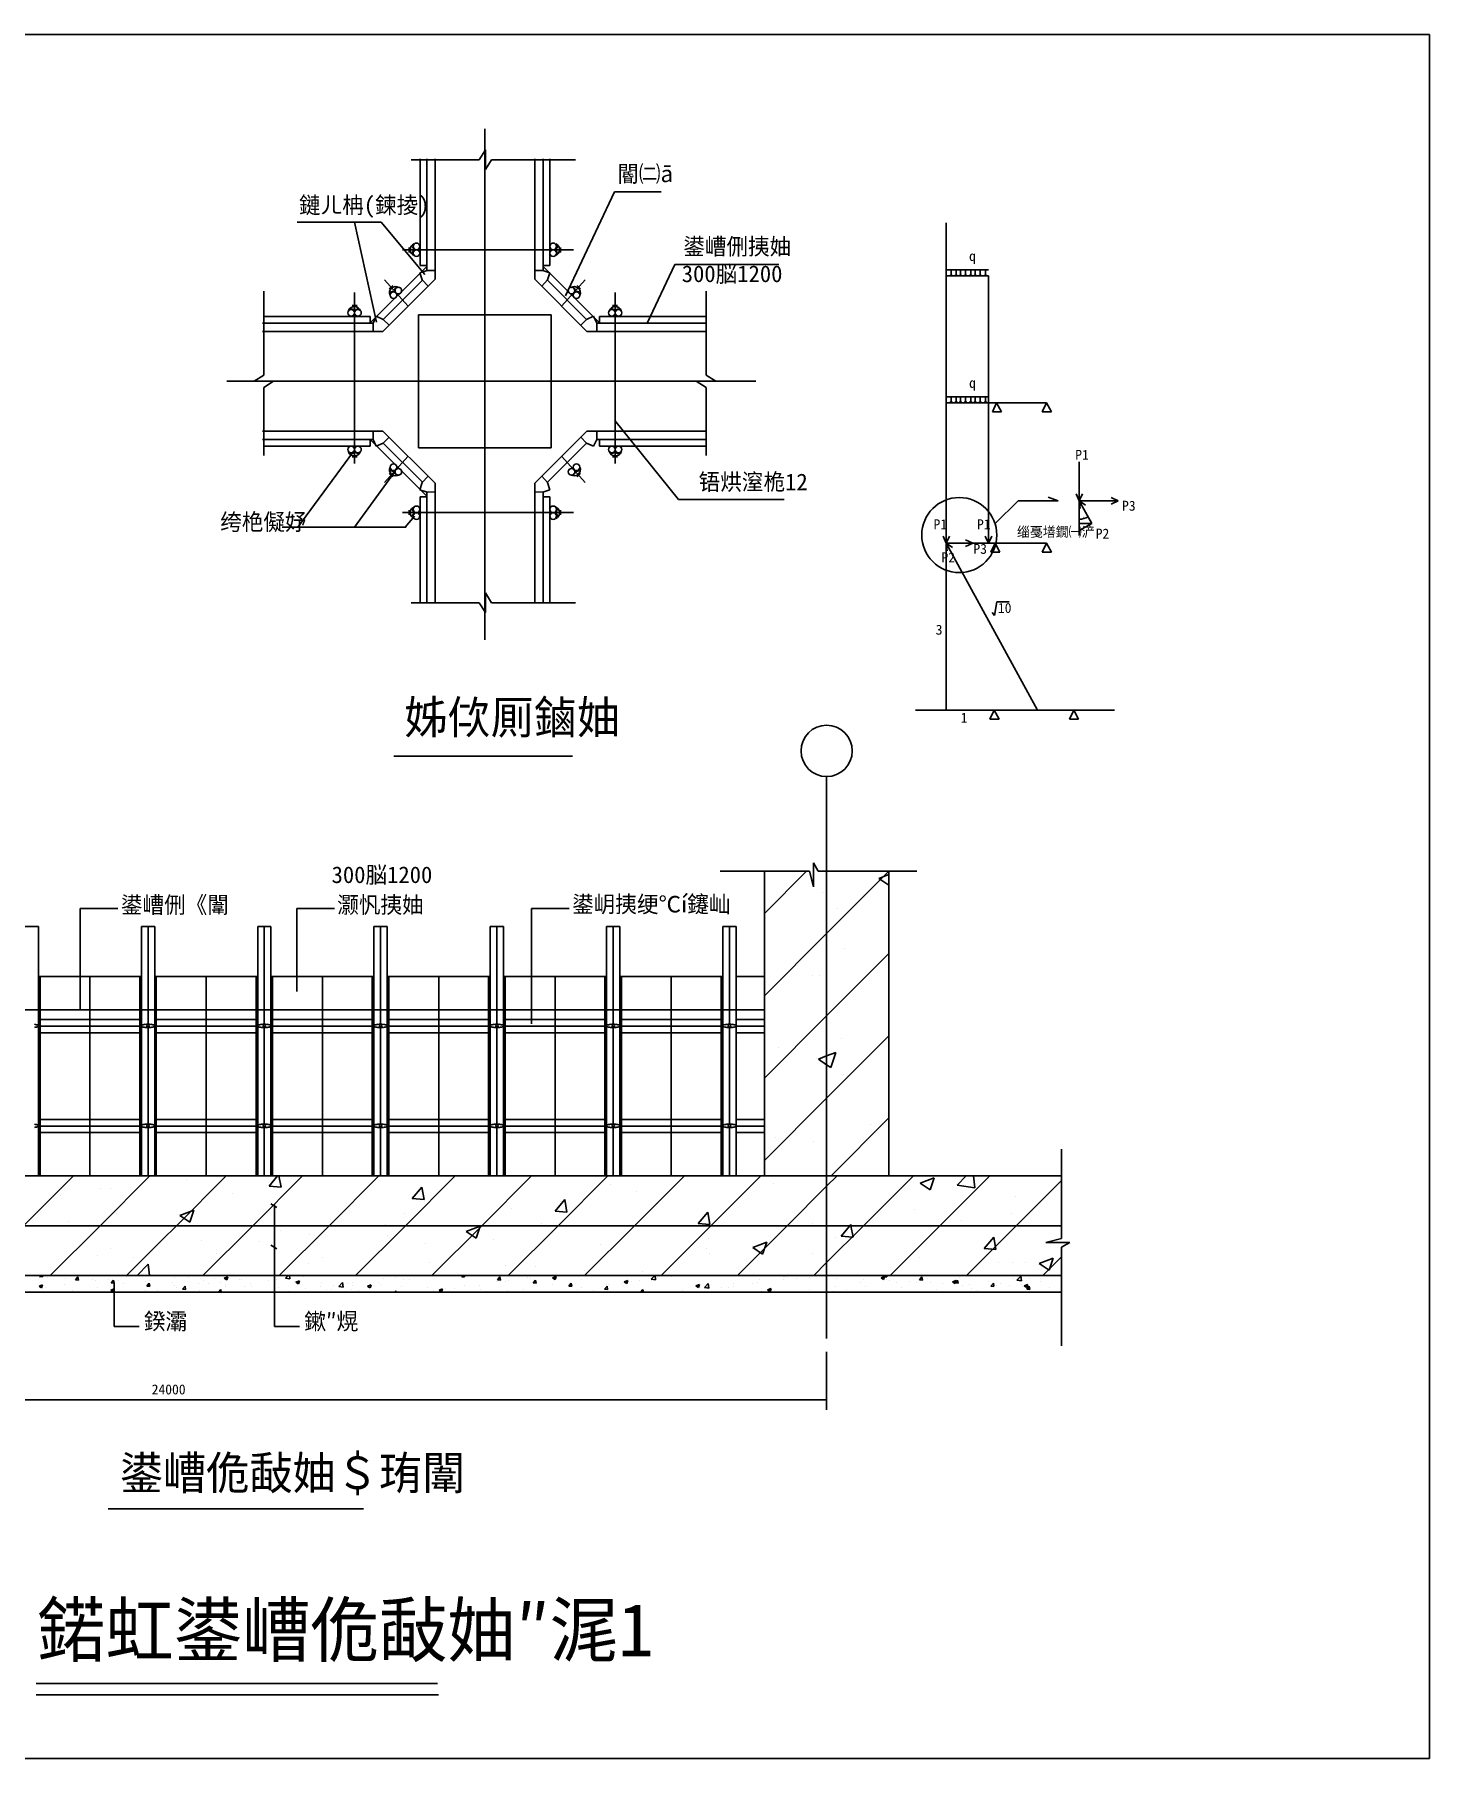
# Model space of a CAD drawing. Header units: metres. Extents: x 0 to 440, y 0 to 311.
# Drawn here: x 188.2 to 440.1, y 0 to 311.2 of the extents above; entities that cross this region are included whole.
import ezdxf

# ---------------------------------------------------------------- set-up
doc = ezdxf.new("R2010")
doc.units = ezdxf.units.M
for name, color, linetype in [(' ', 7, 'Continuous'), ('1461', 7, 'Continuous'), ('1588', 7, 'Continuous'), ('1861', 7, 'Continuous'), ('2140', 7, 'Continuous')]:
    doc.layers.add(name, color=color, linetype=linetype)

msp = doc.modelspace()

# ---------------------------------------------------------------- linework, layer by layer
at = {"layer": ' '}
for p, q in [((269.66, 290.37), (268.54, 288.61)), ((269.66, 286.85), (269.66, 290.37)), ((268.54, 288.61), (256.25, 288.61)), ((259.06, 268.62), (259.06, 288.77)), ((270.78, 288.61), (269.66, 286.85)), ((285.95, 288.61), (270.78, 288.61)), ((280.06, 268.62), (280.06, 288.77)), ((284.09, 264.04), (292.95, 282.84)), ((292.95, 282.84), (301.4, 282.84)), ((250.86, 277.32), (235.64, 277.32)), ((249.97, 259.26), (246.02, 277.32)), ((258.7, 267.91), (250.86, 277.32)), ((352.88, 277.22), (352.88, 219.41)), ((259.11, 268.63), (257.8, 268.2)), ((257.8, 268.2), (258.23, 266.91)), ((259.11, 268.63), (260.56, 268.59)), ((280.01, 268.63), (278.56, 268.59)), ((280.01, 268.63), (281.32, 268.2)), ((281.26, 269.53), (280.06, 269.53)), ((281.32, 268.2), (280.89, 266.91)), ((298.87, 259.13), (303.84, 269.68)), ((303.84, 269.68), (322.65, 269.68)), ((352.88, 268.73), (360.51, 268.73)), ((353.77, 267.64), (353.64, 267.92)), ((353.77, 268.73), (353.77, 267.64)), ((353.77, 267.64), (353.89, 267.92)), ((354.66, 267.64), (354.53, 267.92)), ((354.66, 268.73), (354.66, 267.64)), ((354.66, 267.64), (354.78, 267.92)), ((355.48, 267.64), (355.35, 267.92)), ((355.48, 268.73), (355.48, 267.64)), ((355.48, 267.64), (355.6, 267.92)), ((356.33, 267.64), (356.21, 267.92)), ((356.33, 268.73), (356.33, 267.64)), ((356.33, 267.64), (356.46, 267.92)), ((357.29, 267.64), (357.16, 267.92)), ((357.29, 268.73), (357.29, 267.64)), ((357.29, 267.64), (357.41, 267.92)), ((358.08, 267.64), (357.95, 267.92)), ((358.08, 268.73), (358.08, 267.64)), ((358.08, 267.64), (358.2, 267.92)), ((359, 267.64), (358.87, 267.92)), ((359, 268.73), (359, 267.64)), ((359, 267.64), (359.12, 267.92)), ((359.98, 267.64), (359.86, 267.92)), ((359.98, 268.73), (359.98, 267.64)), ((359.98, 267.64), (360.11, 267.92)), ((229.62, 264.9), (229.62, 249.73)), ((258.27, 266.87), (251.19, 259.79)), ((258.23, 266.91), (259.3, 265.77)), ((280.89, 266.91), (279.82, 265.77)), ((280.85, 266.87), (287.93, 259.79)), ((309.5, 264.9), (309.5, 249.73)), ((352.88, 267.64), (360.51, 267.64)), ((360.51, 267.64), (360.51, 219.41)), ((249.37, 259.13), (229.4, 259.13)), ((249.37, 259.13), (229.62, 259.13)), ((249.94, 260.37), (249.37, 259.13)), ((249.37, 259.13), (249.37, 257.63)), ((251.19, 259.79), (249.94, 260.37)), ((251.19, 259.79), (252.25, 258.73)), ((287.93, 259.79), (286.87, 258.73)), ((289.75, 259.13), (289.75, 257.63)), ((289.75, 259.13), (309.5, 259.13)), ((229.62, 249.73), (227.87, 248.61)), ((309.5, 249.73), (311.26, 248.61)), ((227.87, 248.61), (231.38, 248.61)), ((231.38, 248.61), (229.62, 247.49)), ((229.62, 247.49), (229.62, 235.2)), ((307.74, 248.61), (309.5, 247.49)), ((311.26, 248.61), (307.74, 248.61)), ((309.5, 247.49), (309.5, 235.2)), ((352.88, 245.83), (360.51, 245.83)), ((352.88, 244.74), (360.51, 244.74)), ((352.88, 244.74), (370.98, 244.74)), ((353.77, 244.74), (353.64, 245.02)), ((353.77, 245.83), (353.77, 244.74)), ((353.77, 244.74), (353.89, 245.02)), ((354.66, 244.74), (354.53, 245.02)), ((354.66, 245.83), (354.66, 244.74)), ((354.66, 244.74), (354.78, 245.02)), ((355.48, 244.74), (355.35, 245.02)), ((355.48, 245.83), (355.48, 244.74)), ((355.48, 244.74), (355.6, 245.02)), ((356.33, 244.74), (356.21, 245.02)), ((356.33, 245.83), (356.33, 244.74)), ((356.33, 244.74), (356.46, 245.02)), ((357.29, 244.74), (357.16, 245.02)), ((357.29, 245.83), (357.29, 244.74)), ((357.29, 244.74), (357.41, 245.02)), ((358.08, 244.74), (357.95, 245.02)), ((358.08, 245.83), (358.08, 244.74)), ((358.08, 244.74), (358.2, 245.02)), ((359, 244.74), (358.87, 245.02)), ((359, 245.83), (359, 244.74)), ((359, 244.74), (359.12, 245.02)), ((359.98, 244.74), (359.86, 245.02)), ((359.98, 245.83), (359.98, 244.74)), ((359.98, 244.74), (360.11, 245.02)), ((361.97, 244.74), (361.2, 243.1)), ((361.2, 243.1), (362.85, 243.1)), ((362.85, 243.1), (361.97, 244.74)), ((370.98, 244.74), (370.21, 243.1)), ((370.21, 243.1), (371.86, 243.1)), ((371.86, 243.1), (370.98, 244.74)), ((293, 241.51), (304.53, 227.25)), ((249.37, 238.13), (229.4, 238.13)), ((249.37, 238.13), (229.62, 238.13)), ((249.37, 238.13), (249.37, 239.63)), ((249.94, 236.89), (249.37, 238.13)), ((251.19, 237.47), (249.94, 236.89)), ((251.19, 237.47), (252.25, 238.53)), ((258.27, 230.39), (251.19, 237.47)), ((280.85, 230.39), (287.93, 237.47)), ((287.93, 237.47), (286.87, 238.53)), ((287.93, 237.47), (289.18, 236.89)), ((289.18, 236.89), (289.75, 238.13)), ((289.75, 238.13), (289.75, 239.63)), ((289.75, 238.13), (309.5, 238.13)), ((245.83, 235.96), (235.8, 222.31)), ((376.9, 234.05), (376.9, 227.04)), ((253.23, 232.18), (246.01, 222.31)), ((257.8, 229.05), (258.23, 230.35)), ((258.23, 230.35), (259.3, 231.48)), ((280.89, 230.35), (279.82, 231.48)), ((281.32, 229.05), (280.89, 230.35)), ((259.11, 228.62), (257.8, 229.05)), ((259.06, 228.64), (259.06, 208.49)), ((259.11, 228.62), (260.56, 228.67)), ((280.01, 228.62), (278.56, 228.67)), ((280.01, 228.62), (281.32, 229.05)), ((280.06, 228.64), (280.06, 208.49)), ((280.06, 228.23), (280.06, 208.49)), ((304.53, 227.25), (323.59, 227.25)), ((373.06, 227.02), (371.3, 227.68)), ((376.9, 227.04), (376.32, 228.32)), ((376.9, 227.04), (377.49, 228.32)), ((383.94, 227.04), (382.66, 227.62)), ((256.85, 224.29), (255.17, 222.31)), ((361.69, 222.93), (365.87, 227.02)), ((365.87, 227.02), (373.06, 227.02)), ((376.9, 227.04), (376.9, 220.8)), ((376.9, 227.04), (379.16, 222.92)), ((376.9, 227.04), (383.91, 227.04)), ((376.9, 227.04), (378.05, 226.24)), ((376.9, 227.04), (377.05, 225.65)), ((383.94, 227.04), (382.66, 226.46)), ((255.34, 222.31), (232.97, 222.31)), ((379.16, 222.92), (376.9, 222.92)), ((376.9, 221.68), (379.16, 222.92)), ((352.88, 219.41), (352.3, 220.68)), ((352.88, 219.41), (353.46, 220.68)), ((352.88, 219.41), (352.88, 189.26)), ((352.88, 219.41), (369.38, 189.26)), ((352.88, 219.41), (354.03, 218.6)), ((352.88, 219.41), (353.03, 218.01)), ((352.88, 219.41), (370.98, 219.41)), ((357.65, 219.41), (356.38, 219.99)), ((357.65, 219.41), (356.38, 218.82)), ((360.51, 219.41), (359.93, 220.68)), ((360.51, 219.41), (361.09, 220.68)), ((361.69, 219.41), (360.92, 217.77)), ((362.57, 217.77), (361.69, 219.41)), ((370.98, 219.41), (370.21, 217.77)), ((371.86, 217.77), (370.98, 219.41)), ((360.92, 217.77), (362.57, 217.77)), ((370.21, 217.77), (371.86, 217.77)), ((268.54, 208.65), (256.25, 208.65)), ((269.66, 206.89), (268.54, 208.65)), ((270.78, 208.65), (269.66, 210.4)), ((269.66, 210.4), (269.66, 206.89)), ((285.95, 208.65), (270.78, 208.65)), ((362, 208.78), (361.61, 206.35)), ((364.26, 208.78), (362, 208.78)), ((361.61, 206.35), (361.18, 206.87)), ((383.26, 189.26), (347.34, 189.26)), ((361.54, 189.26), (360.77, 187.62)), ((360.77, 187.62), (362.42, 187.62)), ((362.42, 187.62), (361.54, 189.26)), ((375.9, 189.26), (375.13, 187.62)), ((375.13, 187.62), (376.78, 187.62)), ((376.78, 187.62), (375.9, 189.26)), ((253.13, 180.95), (285.38, 180.95)), ((312.04, 160.16), (328.21, 160.16)), ((320.03, 152.52), (327.67, 160.16)), ((328.21, 160.16), (328.91, 157.37)), ((328.91, 161.69), (329.74, 160.16)), ((328.91, 157.37), (328.91, 161.69)), ((328.91, 161.4), (329.01, 161.5)), ((329.74, 160.16), (347.59, 160.16)), ((331.28, 148.92), (342.52, 160.16)), ((340.73, 158.87), (342.53, 159.57)), ((340.73, 158.87), (342.53, 157.65)), ((330.55, 156.3), (330.55, 156.3)), ((196.49, 135.18), (196.49, 153.46)), ((196.49, 153.46), (203.3, 153.46)), ((235.58, 153.46), (242.39, 153.46)), ((235.58, 138.49), (235.58, 153.46)), ((277.99, 153.46), (284.8, 153.46)), ((277.99, 132.61), (277.99, 153.46)), ((333.27, 153.42), (333.27, 153.42)), ((186.53, 150.18), (188.93, 150.18)), ((188.93, 105.18), (188.93, 150.18)), ((207.53, 105.18), (207.53, 150.18)), ((207.53, 150.18), (209.93, 150.18)), ((208.73, 132.56), (208.73, 150.18)), ((209.93, 105.18), (209.93, 150.18)), ((228.53, 105.18), (228.53, 150.18)), ((228.53, 150.18), (230.93, 150.18)), ((229.73, 132.56), (229.73, 150.18)), ((230.93, 105.18), (230.93, 150.18)), ((249.53, 105.18), (249.53, 150.18)), ((249.53, 150.18), (251.93, 150.18)), ((250.73, 132.56), (250.73, 150.18)), ((251.93, 105.18), (251.93, 150.18)), ((270.53, 105.18), (270.53, 150.18)), ((270.53, 150.18), (272.93, 150.18)), ((271.73, 132.56), (271.73, 150.18)), ((272.93, 105.18), (272.93, 150.18)), ((291.53, 105.18), (291.53, 150.18)), ((291.53, 150.18), (293.93, 150.18)), ((292.73, 132.56), (292.73, 150.18)), ((293.93, 105.18), (293.93, 150.18)), ((312.53, 105.18), (312.53, 150.18)), ((312.53, 150.18), (314.93, 150.18)), ((313.73, 132.56), (313.73, 150.18)), ((314.93, 105.18), (314.93, 150.18)), ((320.03, 137.67), (331.28, 148.92)), ((331.28, 134.07), (342.53, 145.32)), ((334.49, 146.15), (334.49, 146.15)), ((207.53, 141.18), (188.93, 141.18)), ((189.23, 141.18), (189.23, 105.18)), ((189.23, 141.18), (189.23, 105.18)), ((198.23, 141.18), (198.23, 105.18)), ((207.23, 141.18), (207.23, 105.18)), ((228.53, 141.18), (209.93, 141.18)), ((210.23, 141.18), (210.23, 105.18)), ((210.23, 141.18), (210.23, 105.18)), ((219.23, 141.18), (219.23, 105.18)), ((228.23, 141.18), (228.23, 105.18)), ((249.53, 141.18), (230.93, 141.18)), ((231.23, 141.18), (231.23, 105.18)), ((231.23, 141.18), (231.23, 105.18)), ((240.23, 141.18), (240.23, 105.18)), ((249.23, 141.18), (249.23, 105.18)), ((270.53, 141.18), (251.93, 141.18)), ((252.23, 141.18), (252.23, 105.18)), ((252.23, 141.18), (252.23, 105.18)), ((261.23, 141.18), (261.23, 105.18)), ((270.23, 141.18), (270.23, 105.18)), ((291.53, 141.18), (272.93, 141.18)), ((273.23, 141.18), (273.23, 105.18)), ((273.23, 141.18), (273.23, 105.18)), ((282.23, 141.18), (282.23, 105.18)), ((291.23, 141.18), (291.23, 105.18)), ((312.53, 141.18), (293.93, 141.18)), ((294.23, 141.18), (294.23, 105.18)), ((294.23, 141.18), (294.23, 105.18)), ((303.23, 141.18), (303.23, 105.18)), ((312.23, 141.18), (312.23, 105.18)), ((320.03, 141.18), (314.93, 141.18)), ((328.73, 141.41), (328.73, 141.41)), ((330.01, 141.32), (330.01, 141.32)), ((320.03, 122.82), (331.28, 134.07)), ((188.93, 133.42), (207.53, 133.42)), ((188.93, 132.22), (207.53, 132.22)), ((188.93, 131.02), (207.53, 131.02)), ((208.73, 114.52), (208.73, 131.95)), ((209.93, 133.42), (228.53, 133.42)), ((209.93, 132.22), (228.53, 132.22)), ((209.93, 131.02), (228.53, 131.02)), ((229.73, 114.52), (229.73, 131.95)), ((230.93, 133.42), (249.53, 133.42)), ((230.93, 132.22), (249.53, 132.22)), ((230.93, 131.02), (249.53, 131.02)), ((250.73, 114.52), (250.73, 131.95)), ((251.93, 133.42), (270.53, 133.42)), ((251.93, 132.22), (270.53, 132.22)), ((251.93, 131.02), (270.53, 131.02)), ((271.73, 114.52), (271.73, 131.95)), ((272.93, 133.42), (291.53, 133.42)), ((272.93, 132.22), (291.53, 132.22)), ((272.93, 131.02), (291.53, 131.02)), ((292.73, 114.52), (292.73, 131.95)), ((293.93, 133.42), (312.53, 133.42)), ((293.93, 132.22), (312.53, 132.22)), ((293.93, 131.02), (312.53, 131.02)), ((313.73, 114.52), (313.73, 131.95)), ((314.93, 133.42), (320.03, 133.42)), ((314.93, 132.22), (320.03, 132.22)), ((314.93, 131.02), (320.03, 131.02)), ((322.65, 128.4), (322.65, 128.4)), ((331.28, 119.22), (342.53, 130.47)), ((333.91, 129.89), (333.91, 129.89)), ((329.46, 126.34), (329.46, 126.34)), ((329.78, 126.24), (331.28, 126.82)), ((329.78, 126.24), (331.28, 125.22)), ((331.28, 126.82), (332.93, 127.45)), ((331.28, 125.22), (332.02, 124.73)), ((332.02, 124.74), (332.93, 127.45)), ((334.31, 123.56), (334.31, 123.56)), ((335, 123.29), (335, 123.29)), ((320.03, 107.97), (331.28, 119.22)), ((188.93, 115.38), (207.53, 115.38)), ((209.93, 115.38), (228.53, 115.38)), ((230.93, 115.38), (249.53, 115.38)), ((251.93, 115.38), (270.53, 115.38)), ((272.93, 115.38), (291.53, 115.38)), ((293.93, 115.38), (312.53, 115.38)), ((314.93, 115.38), (320.03, 115.38)), ((332.09, 105.18), (342.53, 115.63)), ((188.93, 114.18), (207.53, 114.18)), ((188.93, 112.98), (207.53, 112.98)), ((208.73, 105.18), (208.73, 113.91)), ((209.93, 114.18), (228.53, 114.18)), ((209.93, 112.98), (228.53, 112.98)), ((229.73, 105.18), (229.73, 113.91)), ((230.93, 114.18), (249.53, 114.18)), ((230.93, 112.98), (249.53, 112.98)), ((250.73, 105.18), (250.73, 113.91)), ((251.93, 114.18), (270.53, 114.18)), ((251.93, 112.98), (270.53, 112.98)), ((271.73, 105.18), (271.73, 113.91)), ((272.93, 114.18), (291.53, 114.18)), ((272.93, 112.98), (291.53, 112.98)), ((292.73, 105.18), (292.73, 113.91)), ((293.93, 114.18), (312.53, 114.18)), ((293.93, 112.98), (312.53, 112.98)), ((313.73, 105.18), (313.73, 113.91)), ((314.93, 114.18), (320.03, 114.18)), ((314.93, 112.98), (320.03, 112.98)), ((322.08, 112.14), (322.08, 112.14)), ((339.12, 114.38), (339.12, 114.38)), ((328.91, 111.36), (328.91, 111.36)), ((373.67, 110.02), (373.67, 93.85)), ((186.27, 96.18), (195.27, 105.18)), ((200.06, 96.18), (209.06, 105.18)), ((200.12, 102.81), (200.12, 102.81)), ((202.01, 102.81), (202.01, 102.81)), ((213.85, 96.18), (222.85, 105.18)), ((215.64, 104.6), (215.64, 104.6)), ((227.63, 96.18), (236.63, 105.18)), ((230.6, 103.34), (232.14, 105.18)), ((230.6, 103.34), (232.75, 103.16)), ((232.75, 103.16), (232.38, 105.18)), ((241.42, 96.18), (250.42, 105.18)), ((255.21, 96.18), (264.21, 105.18)), ((256.42, 101.09), (258.15, 103.15)), ((258.57, 100.9), (258.16, 103.16)), ((269, 96.18), (278, 105.18)), ((282.79, 96.18), (291.79, 105.18)), ((292.23, 103.6), (292.23, 103.6)), ((296.58, 96.18), (305.58, 105.18)), ((310.37, 96.18), (319.37, 105.18)), ((321.76, 103.82), (321.76, 103.82)), ((324.15, 96.18), (331.28, 103.31)), ((331.28, 103.31), (333.15, 105.18)), ((337.94, 96.18), (346.94, 105.18)), ((348.18, 103.87), (350.7, 104.84)), ((348.18, 103.87), (349.97, 102.66)), ((349.97, 102.67), (350.7, 104.84)), ((351.73, 96.18), (360.73, 105.18)), ((354.84, 103.5), (356.46, 105.18)), ((354.84, 103.5), (358.04, 103)), ((358.04, 103), (357.79, 105.18)), ((365.52, 96.18), (373.67, 104.34)), ((193, 101.62), (193, 101.62)), ((224.04, 102), (224.04, 102)), ((230.88, 100.15), (232, 99.46)), ((231.57, 99.97), (231.57, 78.01)), ((256.42, 101.09), (258.57, 100.9)), ((273.75, 101.06), (273.75, 101.06)), ((282.24, 98.83), (283.98, 100.89)), ((283.3, 100.56), (283.3, 100.56)), ((284.39, 98.64), (283.98, 100.9)), ((296.94, 102.35), (296.94, 102.35)), ((300.77, 100.22), (300.77, 100.22)), ((365.34, 101.46), (365.34, 101.46)), ((194.29, 96.88), (194.29, 96.88)), ((203.04, 98.4), (203.04, 98.4)), ((214.45, 98.03), (216.98, 98.99)), ((214.45, 98.03), (216.25, 96.82)), ((216.25, 96.82), (216.98, 99)), ((255.05, 98.36), (255.05, 98.36)), ((274.29, 99.37), (274.29, 99.37)), ((279.77, 96.61), (279.77, 96.61)), ((282.24, 98.83), (284.39, 98.64)), ((308.06, 96.57), (309.8, 98.64)), ((308.06, 96.57), (310.21, 96.38)), ((310.21, 96.38), (309.8, 98.64)), ((328.68, 96.62), (328.68, 96.62)), ((347.16, 99.15), (347.16, 99.15)), ((355.59, 97.12), (355.59, 97.12)), ((364.6, 98.31), (364.6, 98.31)), ((191.06, 87.18), (200.06, 96.18)), ((204.85, 87.18), (211.28, 93.62)), ((211.28, 93.62), (213.85, 96.18)), ((213.51, 96.06), (213.51, 96.06)), ((218.38, 93.52), (218.38, 93.52)), ((218.63, 87.18), (227.63, 96.18)), ((228.91, 93.4), (228.91, 93.4)), ((232.42, 87.18), (241.42, 96.18)), ((232.73, 95.25), (232.73, 95.25)), ((236.87, 96.06), (236.87, 96.06)), ((237.92, 94.58), (237.92, 94.58)), ((246.21, 87.18), (255.21, 96.18)), ((251.56, 96.38), (251.56, 96.38)), ((251.94, 94.44), (251.94, 94.44)), ((260, 87.18), (269, 96.18)), ((266.19, 95.14), (268.71, 96.11)), ((266.19, 95.14), (267.98, 93.93)), ((267.98, 93.94), (268.71, 96.11)), ((271.16, 93.63), (271.16, 93.63)), ((273.79, 87.18), (282.79, 96.18)), ((287.58, 87.18), (296.58, 96.18)), ((301.37, 87.18), (310.37, 96.18)), ((309.98, 93.92), (309.98, 93.92)), ((315.15, 87.18), (324.15, 96.18)), ((331.28, 89.53), (337.94, 96.18)), ((332.85, 94.13), (332.85, 94.13)), ((333.88, 94.31), (335.46, 96.18)), ((333.88, 94.31), (336.03, 94.12)), ((335.46, 96.18), (335.62, 96.38)), ((335.66, 96.18), (335.62, 96.38)), ((336.04, 94.12), (335.66, 96.18)), ((342.73, 87.18), (351.73, 96.18)), ((356.52, 87.18), (365.52, 96.18)), ((359.7, 92.05), (361.44, 94.12)), ((361.86, 91.87), (361.44, 94.12)), ((373.67, 93.85), (370.88, 93.15)), ((199.68, 90.82), (199.68, 90.82)), ((201.88, 92.04), (201.88, 92.04)), ((206.17, 90.4), (206.17, 90.4)), ((221.1, 91.23), (221.1, 91.23)), ((230.88, 92.67), (232, 91.98)), ((240.32, 90.42), (240.32, 90.42)), ((258.78, 93.01), (258.78, 93.01)), ((290.38, 92.82), (290.38, 92.82)), ((291.79, 91.61), (291.79, 91.61)), ((309.6, 92), (309.6, 92)), ((310.2, 91.15), (310.2, 91.15)), ((317.93, 92.26), (320.45, 93.23)), ((317.93, 92.26), (319.72, 91.05)), ((319.22, 92.33), (319.22, 92.33)), ((319.72, 91.06), (320.45, 93.23)), ((328.81, 91.19), (328.81, 91.19)), ((348.03, 90.38), (348.03, 90.38)), ((359.7, 92.05), (361.86, 91.86)), ((369.66, 89.38), (372.19, 90.34)), ((370.31, 87.18), (373.67, 90.55)), ((370.88, 93.15), (375.21, 93.15)), ((371.46, 88.17), (372.19, 90.35)), ((375.21, 93.15), (373.67, 92.31)), ((373.67, 92.31), (373.67, 74.47)), ((189.16, 86.99), (189.32, 87.18)), ((189.7, 86.95), (189.65, 87.18)), ((192.54, 88.61), (192.54, 88.61)), ((206.77, 87.18), (208.73, 89.23)), ((208.97, 87.18), (208.74, 89.23)), ((209.96, 87.18), (210.01, 87.15)), ((210.01, 87.15), (210.03, 87.18)), ((233.55, 86.69), (234.02, 87.18)), ((234.36, 86.57), (234.28, 87.18)), ((237.78, 89.41), (237.78, 89.41)), ((259.53, 89.6), (259.53, 89.6)), ((265.37, 86.98), (265.54, 87.18)), ((265.91, 86.94), (265.87, 87.18)), ((269.29, 87.18), (269.31, 87.17)), ((269.31, 87.17), (269.32, 87.18)), ((273.31, 89.08), (273.31, 89.08)), ((278.75, 88.79), (278.75, 88.79)), ((287.47, 88.15), (287.47, 88.15)), ((297.97, 87.98), (297.97, 87.98)), ((299.6, 86.52), (300.23, 87.18)), ((300.4, 86.4), (300.31, 87.18)), ((328.94, 87.18), (331.28, 89.53)), ((329.24, 87.18), (329.24, 87.18)), ((341.59, 86.97), (341.76, 87.18)), ((342.13, 86.93), (342.08, 87.18)), ((346.72, 87.17), (346.72, 87.17)), ((362.27, 89.55), (362.27, 89.55)), ((364.91, 89.47), (364.91, 89.47)), ((367.25, 89.57), (367.25, 89.57)), ((369.66, 89.38), (371.46, 88.17)), ((189.06, 86.9), (189.06, 86.9)), ((189.07, 85.27), (189.7, 85.51)), ((189.07, 85.27), (189.52, 84.97)), ((189.16, 86.99), (189.69, 86.94)), ((189.52, 84.97), (189.7, 85.51)), ((190.17, 85.06), (190.17, 85.06)), ((190.61, 86.77), (190.61, 86.77)), ((192.96, 87.08), (192.96, 87.08)), ((193.58, 85.51), (193.58, 85.51)), ((193.86, 86.7), (193.86, 86.7)), ((195.12, 84.41), (195.12, 84.41)), ((195.61, 86.42), (196.05, 86.94)), ((195.61, 86.42), (196.15, 86.38)), ((196.15, 86.38), (196.05, 86.95)), ((198.67, 86.49), (198.67, 86.49)), ((199.26, 86.25), (199.26, 86.25)), ((199.67, 84.99), (199.67, 84.99)), ((201.52, 86.55), (201.52, 86.55)), ((202, 84.55), (202.63, 84.79)), ((202, 84.55), (202.45, 84.24)), ((202.07, 85.86), (202.5, 86.38)), ((202.07, 85.86), (202.6, 85.81)), ((202.45, 84.25), (202.63, 84.79)), ((202.61, 85.82), (202.5, 86.38)), ((202.61, 85.82), (202.61, 78.01)), ((203.47, 86.29), (203.47, 86.29)), ((204.34, 85.66), (204.34, 85.66)), ((204.93, 87), (204.93, 87)), ((208.24, 84.2), (208.24, 84.2)), ((208.27, 86.09), (208.27, 86.09)), ((208.33, 84.41), (208.33, 84.41)), ((208.52, 85.29), (208.96, 85.81)), ((208.52, 85.29), (209.06, 85.25)), ((208.96, 86.3), (208.96, 86.3)), ((209.06, 85.25), (208.96, 85.82)), ((210.5, 84.5), (210.5, 84.5)), ((211.18, 87.09), (211.18, 87.09)), ((213.08, 85.88), (213.08, 85.88)), ((213.51, 86.87), (213.51, 86.87)), ((213.58, 85.31), (213.58, 85.31)), ((213.9, 84.94), (213.9, 84.94)), ((214.98, 84.73), (215.41, 85.25)), ((214.98, 84.73), (215.52, 84.68)), ((215.52, 84.69), (215.41, 85.25)), ((215.99, 86.89), (215.99, 86.89)), ((217.88, 85.68), (217.88, 85.68)), ((218.08, 84.55), (218.08, 84.55)), ((218.83, 86.21), (218.83, 86.21)), ((219.59, 85.69), (219.59, 85.69)), ((220.79, 86.69), (220.79, 86.69)), ((220.98, 84.24), (220.98, 84.24)), ((221.45, 84.18), (221.87, 84.68)), ((221.84, 85.99), (221.84, 85.99)), ((221.96, 84.18), (221.87, 84.69)), ((222.5, 86.73), (223.13, 86.97)), ((222.5, 86.73), (222.95, 86.43)), ((222.69, 85.48), (222.69, 85.48)), ((222.7, 85.18), (222.7, 85.18)), ((222.95, 86.43), (223.13, 86.97)), ((224.08, 87.12), (224.08, 87.12)), ((225.25, 86.44), (225.25, 86.44)), ((225.59, 86.48), (225.59, 86.48)), ((226.23, 85.14), (226.23, 85.14)), ((227.24, 85.76), (227.24, 85.76)), ((227.49, 85.28), (227.49, 85.28)), ((230.4, 86.28), (230.4, 86.28)), ((231.48, 86.04), (231.48, 86.04)), ((231.92, 86.44), (231.92, 86.44)), ((232.3, 85.07), (232.3, 85.07)), ((233.55, 86.69), (234.35, 86.57)), ((234.23, 84.38), (234.23, 84.38)), ((235.2, 86.08), (235.2, 86.08)), ((235.43, 86.01), (236.06, 86.25)), ((235.43, 86.01), (235.88, 85.71)), ((235.88, 85.71), (236.07, 86.25)), ((236.54, 87.07), (236.54, 87.07)), ((236.73, 86.94), (236.73, 86.94)), ((237.1, 84.87), (237.1, 84.87)), ((239.91, 85.13), (239.91, 85.13)), ((240.01, 85.88), (240.01, 85.88)), ((240.97, 84.65), (240.97, 84.65)), ((241.91, 84.67), (241.91, 84.67)), ((242.17, 85.43), (242.17, 85.43)), ((243.16, 85.2), (243.86, 85.93)), ((243.16, 85.2), (243.96, 85.08)), ((243.96, 85.08), (243.86, 85.94)), ((244.81, 85.67), (244.81, 85.67)), ((245.42, 84.69), (245.42, 84.69)), ((245.57, 85.88), (245.57, 85.88)), ((245.65, 85.32), (245.65, 85.32)), ((246.71, 84.46), (246.71, 84.46)), ((248.37, 85.29), (249, 85.53)), ((248.37, 85.29), (248.81, 84.98)), ((248.82, 84.99), (249, 85.53)), ((249.62, 85.47), (249.62, 85.47)), ((250.27, 85.96), (250.27, 85.96)), ((250.67, 85.59), (250.67, 85.59)), ((251.26, 86.62), (251.26, 86.62)), ((251.51, 84.26), (251.51, 84.26)), ((253.21, 84.18), (253.46, 84.44)), ((253.5, 84.18), (253.47, 84.45)), ((253.51, 86.92), (253.51, 86.92)), ((254.42, 85.27), (254.42, 85.27)), ((254.82, 86.53), (254.82, 86.53)), ((255.91, 86.49), (255.91, 86.49)), ((259.23, 85.06), (259.23, 85.06)), ((259.38, 84.21), (259.38, 84.21)), ((260.24, 84.57), (260.24, 84.57)), ((261.3, 84.57), (261.93, 84.81)), ((261.3, 84.57), (261.75, 84.26)), ((261.75, 84.27), (261.93, 84.81)), ((262.49, 84.86), (262.49, 84.86)), ((264, 84.85), (264, 84.85)), ((264.03, 84.86), (264.03, 84.86)), ((265.37, 86.98), (265.91, 86.93)), ((265.9, 85.31), (265.9, 85.31)), ((268.55, 85.42), (268.55, 85.42)), ((268.83, 84.66), (268.83, 84.66)), ((271.58, 86.06), (271.58, 86.06)), ((271.83, 86.42), (272.26, 86.93)), ((271.83, 86.42), (272.36, 86.37)), ((272.37, 86.37), (272.26, 86.94)), ((273.22, 86.1), (273.22, 86.1)), ((273.64, 84.45), (273.64, 84.45)), ((273.83, 86.36), (273.83, 86.36)), ((276.54, 84.73), (276.54, 84.73)), ((277.24, 86.81), (277.24, 86.81)), ((277.84, 86.73), (277.84, 86.73)), ((278.28, 85.85), (278.72, 86.37)), ((278.28, 85.85), (278.82, 85.8)), ((278.44, 84.25), (278.44, 84.25)), ((278.82, 85.81), (278.72, 86.37)), ((281.79, 85.63), (281.79, 85.63)), ((281.8, 86.75), (282.43, 86.99)), ((281.8, 86.75), (282.25, 86.45)), ((282.25, 86.45), (282.43, 86.99)), ((282.28, 84.31), (282.28, 84.31)), ((282.81, 84.3), (282.81, 84.3)), ((284.74, 85.29), (285.17, 85.8)), ((284.74, 85.29), (285.28, 85.24)), ((285.28, 85.24), (285.17, 85.81)), ((286.22, 84.75), (286.22, 84.75)), ((286.95, 84.99), (286.95, 84.99)), ((287.03, 86.53), (287.03, 86.53)), ((289.19, 84.55), (289.19, 84.55)), ((291.19, 84.72), (291.63, 85.24)), ((291.19, 84.72), (291.73, 84.67)), ((291.58, 85.62), (291.58, 85.62)), ((291.73, 84.68), (291.63, 85.24)), ((291.9, 85.5), (291.9, 85.5)), ((294.16, 85.8), (294.16, 85.8)), ((294.44, 85.45), (294.44, 85.45)), ((294.73, 86.03), (295.36, 86.27)), ((294.73, 86.03), (295.18, 85.73)), ((295.18, 85.73), (295.36, 86.27)), ((296.12, 86.2), (296.12, 86.2)), ((297.57, 86.24), (297.57, 86.24)), ((297.67, 84.18), (298.08, 84.67)), ((298.18, 84.18), (298.08, 84.68)), ((299.6, 86.52), (300.4, 86.4)), ((299.69, 86.36), (299.69, 86.36)), ((300.8, 86.87), (300.8, 86.87)), ((303.25, 86.99), (303.25, 86.99)), ((305.31, 84.51), (305.31, 84.51)), ((306.54, 84.19), (306.54, 84.19)), ((307.67, 85.31), (308.3, 85.55)), ((307.67, 85.31), (308.11, 85)), ((308.12, 85.01), (308.3, 85.55)), ((309.2, 85.03), (309.9, 85.76)), ((309.2, 85.03), (310, 84.91)), ((309.85, 85.08), (309.85, 85.08)), ((310, 84.91), (309.9, 85.77)), ((312.23, 84.94), (312.23, 84.94)), ((313.62, 85.01), (313.62, 85.01)), ((314.48, 85.23), (314.48, 85.23)), ((314.53, 85.76), (314.53, 85.76)), ((317.89, 85.68), (317.89, 85.68)), ((318.87, 85.91), (318.87, 85.91)), ((319.15, 86.39), (319.15, 86.39)), ((319.42, 84.18), (319.51, 84.27)), ((319.52, 84.18), (319.51, 84.28)), ((320.6, 84.59), (321.23, 84.83)), ((320.6, 84.59), (321.05, 84.28)), ((321.05, 84.29), (321.23, 84.83)), ((323.43, 87.02), (323.43, 87.02)), ((323.57, 86.43), (323.57, 86.43)), ((323.69, 86.97), (323.69, 86.97)), ((324.12, 86.81), (324.12, 86.81)), ((325.83, 86.73), (325.83, 86.73)), ((328.24, 86.82), (328.24, 86.82)), ((328.26, 84.65), (328.26, 84.65)), ((332.55, 84.37), (332.55, 84.37)), ((332.88, 85.28), (332.88, 85.28)), ((333.04, 86.62), (333.04, 86.62)), ((334.8, 84.67), (334.8, 84.67)), ((337.43, 85.86), (337.43, 85.86)), ((337.85, 86.41), (337.85, 86.41)), ((338.21, 85.12), (338.21, 85.12)), ((341.1, 86.77), (341.73, 87.01)), ((341.1, 86.77), (341.54, 86.47)), ((341.55, 86.47), (341.73, 87.01)), ((341.59, 86.97), (342.12, 86.93)), ((342.1, 86.53), (342.1, 86.53)), ((342.65, 86.21), (342.65, 86.21)), ((343.9, 85.87), (343.9, 85.87)), ((344.74, 85.04), (344.74, 85.04)), ((346.15, 86.16), (346.15, 86.16)), ((347.46, 86.01), (347.46, 86.01)), ((348.04, 86.41), (348.48, 86.93)), ((348.04, 86.41), (348.58, 86.36)), ((348.58, 86.37), (348.48, 86.93)), ((349.56, 86.61), (349.56, 86.61)), ((349.99, 85.94), (349.99, 85.94)), ((351.16, 84.75), (351.16, 84.75)), ((352.26, 85.81), (352.26, 85.81)), ((354.03, 86.05), (354.66, 86.29)), ((354.03, 86.05), (354.48, 85.74)), ((354.48, 85.75), (354.66, 86.29)), ((354.5, 85.84), (354.93, 86.36)), ((354.5, 85.84), (355.04, 85.8)), ((355.04, 85.8), (354.93, 86.37)), ((355.24, 86.85), (355.24, 86.85)), ((355.83, 85.42), (355.83, 85.42)), ((357.07, 85.6), (357.07, 85.6)), ((357.4, 84.87), (357.4, 84.87)), ((358.54, 84.56), (358.54, 84.56)), ((360.45, 86.05), (360.45, 86.05)), ((360.95, 85.28), (361.39, 85.8)), ((360.95, 85.28), (361.49, 85.23)), ((361.49, 85.24), (361.39, 85.8)), ((361.87, 85.4), (361.87, 85.4)), ((362.65, 85.77), (362.65, 85.77)), ((364.22, 85.31), (364.22, 85.31)), ((365, 86.63), (365, 86.63)), ((365.64, 86.35), (366.34, 87.08)), ((365.64, 86.35), (366.44, 86.23)), ((366.44, 86.23), (366.34, 87.09)), ((366.47, 85.6), (366.47, 85.6)), ((366.67, 85.2), (366.67, 85.2)), ((366.96, 85.33), (367.59, 85.57)), ((366.96, 85.33), (367.41, 85.02)), ((367.41, 85.03), (367.6, 85.57)), ((367.41, 84.71), (367.84, 85.23)), ((367.41, 84.71), (367.95, 84.67)), ((367.95, 84.67), (367.84, 85.24)), ((367.89, 86.67), (367.89, 86.67)), ((369.56, 84.31), (369.56, 84.31)), ((369.88, 86.05), (369.88, 86.05)), ((371.48, 84.99), (371.48, 84.99)), ((202.61, 78.01), (207.13, 78.01)), ((231.57, 78.01), (236.09, 78.01)), ((201.52, 45.09), (247.66, 45.09))]:
    msp.add_line(p, q, dxfattribs=at)
for centre, radius in [((355.23, 220.85), 6.78), ((331.28, 181.89), 4.63), ((208.74, 132.26), 0.22), ((229.74, 132.26), 0.22), ((250.74, 132.26), 0.22), ((271.74, 132.26), 0.22), ((292.74, 132.26), 0.22), ((313.74, 132.26), 0.22), ((208.74, 114.22), 0.22), ((229.74, 114.22), 0.22), ((250.74, 114.22), 0.22), ((271.74, 114.22), 0.22), ((292.74, 114.22), 0.22), ((313.74, 114.22), 0.22)]:
    msp.add_circle(centre, radius, dxfattribs=at)
for centre, radius, start, end in [((187.96, 129.97), 2.58, 75.98, 84.09), ((187.96, 134.54), 2.58, 275.91, 284.02), ((188.31, 131.38), 1.12, 58.91, 75.98), ((188.31, 133.12), 1.12, 284.02, 301.09), ((188.84, 132.25), 0.1, 0, 58.91), ((188.84, 132.25), 0.1, -58.91, 0), ((207.61, 132.25), 0.1, 121.09, 180), ((207.61, 132.25), 0.1, 180, 238.91), ((208.13, 131.38), 1.12, 104.02, 121.09), ((208.13, 133.12), 1.12, 238.91, 255.98), ((208.49, 129.97), 2.58, 95.91, 104.02), ((208.49, 134.54), 2.58, 255.98, 264.09), ((208.72, 127.69), 4.86, 90, 95.91), ((208.72, 136.81), 4.86, 264.09, 270), ((208.72, 127.69), 4.86, 84.09, 90), ((208.72, 136.81), 4.86, 270, 275.91), ((208.96, 129.97), 2.58, 75.98, 84.09), ((208.96, 134.54), 2.58, 275.91, 284.02), ((209.31, 131.38), 1.12, 58.91, 75.98), ((209.31, 133.12), 1.12, 284.02, 301.09), ((209.84, 132.25), 0.1, 0, 58.91), ((209.84, 132.25), 0.1, -58.91, 0), ((228.61, 132.25), 0.1, 121.09, 180), ((228.61, 132.25), 0.1, 180, 238.91), ((229.13, 131.38), 1.12, 104.02, 121.09), ((229.13, 133.12), 1.12, 238.91, 255.98), ((229.49, 129.97), 2.58, 95.91, 104.02), ((229.49, 134.54), 2.58, 255.98, 264.09), ((229.72, 127.69), 4.86, 90, 95.91), ((229.72, 136.81), 4.86, 264.09, 270), ((229.72, 127.69), 4.86, 84.09, 90), ((229.72, 136.81), 4.86, 270, 275.91), ((229.96, 129.97), 2.58, 75.98, 84.09), ((229.96, 134.54), 2.58, 275.91, 284.02), ((230.31, 131.38), 1.12, 58.91, 75.98), ((230.31, 133.12), 1.12, 284.02, 301.09), ((230.84, 132.25), 0.1, 0, 58.91), ((230.84, 132.25), 0.1, -58.91, 0), ((249.61, 132.25), 0.1, 121.09, 180), ((249.61, 132.25), 0.1, 180, 238.91), ((250.13, 131.38), 1.12, 104.02, 121.09), ((250.13, 133.12), 1.12, 238.91, 255.98), ((250.49, 129.97), 2.58, 95.91, 104.02), ((250.49, 134.54), 2.58, 255.98, 264.09), ((250.72, 127.69), 4.86, 90, 95.91), ((250.72, 136.81), 4.86, 264.09, 270), ((250.72, 127.69), 4.86, 84.09, 90), ((250.72, 136.81), 4.86, 270, 275.91), ((250.96, 129.97), 2.58, 75.98, 84.09), ((250.96, 134.54), 2.58, 275.91, 284.02), ((251.31, 131.38), 1.12, 58.91, 75.98), ((251.31, 133.12), 1.12, 284.02, 301.09), ((251.84, 132.25), 0.1, 0, 58.91), ((251.84, 132.25), 0.1, -58.91, 0), ((270.61, 132.25), 0.1, 121.09, 180), ((270.61, 132.25), 0.1, 180, 238.91), ((271.13, 131.38), 1.12, 104.02, 121.09), ((271.13, 133.12), 1.12, 238.91, 255.98), ((271.49, 129.97), 2.58, 95.91, 104.02), ((271.49, 134.54), 2.58, 255.98, 264.09), ((271.72, 127.69), 4.86, 90, 95.91), ((271.72, 136.81), 4.86, 264.09, 270), ((271.72, 127.69), 4.86, 84.09, 90), ((271.72, 136.81), 4.86, 270, 275.91), ((271.96, 129.97), 2.58, 75.98, 84.09), ((271.96, 134.54), 2.58, 275.91, 284.02), ((272.31, 131.38), 1.12, 58.91, 75.98), ((272.31, 133.12), 1.12, 284.02, 301.09), ((272.84, 132.25), 0.1, 0, 58.91), ((272.84, 132.25), 0.1, -58.91, 0), ((291.61, 132.25), 0.1, 121.09, 180), ((291.61, 132.25), 0.1, 180, 238.91), ((292.13, 131.38), 1.12, 104.02, 121.09), ((292.13, 133.12), 1.12, 238.91, 255.98), ((292.49, 129.97), 2.58, 95.91, 104.02), ((292.49, 134.54), 2.58, 255.98, 264.09), ((292.72, 127.69), 4.86, 90, 95.91), ((292.72, 136.81), 4.86, 264.09, 270), ((292.72, 127.69), 4.86, 84.09, 90), ((292.72, 136.81), 4.86, 270, 275.91), ((292.96, 129.97), 2.58, 75.98, 84.09), ((292.96, 134.54), 2.58, 275.91, 284.02), ((293.31, 131.38), 1.12, 58.91, 75.98), ((293.31, 133.12), 1.12, 284.02, 301.09), ((293.84, 132.25), 0.1, 0, 58.91), ((293.84, 132.25), 0.1, -58.91, 0), ((312.61, 132.25), 0.1, 121.09, 180), ((312.61, 132.25), 0.1, 180, 238.91), ((313.13, 131.38), 1.12, 104.02, 121.09), ((313.13, 133.12), 1.12, 238.91, 255.98), ((313.49, 129.97), 2.58, 95.91, 104.02), ((313.49, 134.54), 2.58, 255.98, 264.09), ((313.72, 127.69), 4.86, 90, 95.91), ((313.72, 136.81), 4.86, 264.09, 270), ((313.72, 127.69), 4.86, 84.09, 90), ((313.72, 136.81), 4.86, 270, 275.91), ((313.96, 129.97), 2.58, 75.98, 84.09), ((313.96, 134.54), 2.58, 275.91, 284.02), ((314.31, 131.38), 1.12, 58.91, 75.98), ((314.31, 133.12), 1.12, 284.02, 301.09), ((314.84, 132.25), 0.1, 0, 58.91), ((314.84, 132.25), 0.1, -58.91, 0), ((187.96, 111.93), 2.58, 75.98, 84.09), ((187.96, 116.5), 2.58, 275.91, 284.02), ((188.31, 113.34), 1.12, 58.91, 75.98), ((188.31, 115.08), 1.12, 284.02, 301.09), ((188.84, 114.21), 0.1, 0, 58.91), ((188.84, 114.21), 0.1, -58.91, 0), ((207.61, 114.21), 0.1, 121.09, 180), ((207.61, 114.21), 0.1, 180, 238.91), ((208.13, 113.34), 1.12, 104.02, 121.09), ((208.13, 115.08), 1.12, 238.91, 255.98), ((208.49, 111.93), 2.58, 95.91, 104.02), ((208.49, 116.5), 2.58, 255.98, 264.09), ((208.72, 109.65), 4.86, 90, 95.91), ((208.72, 118.77), 4.86, 264.09, 270), ((208.72, 109.65), 4.86, 84.09, 90), ((208.72, 118.77), 4.86, 270, 275.91), ((208.96, 111.93), 2.58, 75.98, 84.09), ((208.96, 116.5), 2.58, 275.91, 284.02), ((209.31, 113.34), 1.12, 58.91, 75.98), ((209.31, 115.08), 1.12, 284.02, 301.09), ((209.84, 114.21), 0.1, 0, 58.91), ((209.84, 114.21), 0.1, -58.91, 0), ((228.61, 114.21), 0.1, 121.09, 180), ((228.61, 114.21), 0.1, 180, 238.91), ((229.13, 113.34), 1.12, 104.02, 121.09), ((229.13, 115.08), 1.12, 238.91, 255.98), ((229.49, 111.93), 2.58, 95.91, 104.02), ((229.49, 116.5), 2.58, 255.98, 264.09), ((229.72, 109.65), 4.86, 90, 95.91), ((229.72, 118.77), 4.86, 264.09, 270), ((229.72, 109.65), 4.86, 84.09, 90), ((229.72, 118.77), 4.86, 270, 275.91), ((229.96, 111.93), 2.58, 75.98, 84.09), ((229.96, 116.5), 2.58, 275.91, 284.02), ((230.31, 113.34), 1.12, 58.91, 75.98), ((230.31, 115.08), 1.12, 284.02, 301.09), ((230.84, 114.21), 0.1, 0, 58.91), ((230.84, 114.21), 0.1, -58.91, 0), ((249.61, 114.21), 0.1, 121.09, 180), ((249.61, 114.21), 0.1, 180, 238.91), ((250.13, 113.34), 1.12, 104.02, 121.09), ((250.13, 115.08), 1.12, 238.91, 255.98), ((250.49, 111.93), 2.58, 95.91, 104.02), ((250.49, 116.5), 2.58, 255.98, 264.09), ((250.72, 109.65), 4.86, 90, 95.91), ((250.72, 118.77), 4.86, 264.09, 270), ((250.72, 109.65), 4.86, 84.09, 90), ((250.72, 118.77), 4.86, 270, 275.91), ((250.96, 111.93), 2.58, 75.98, 84.09), ((250.96, 116.5), 2.58, 275.91, 284.02), ((251.31, 113.34), 1.12, 58.91, 75.98), ((251.31, 115.08), 1.12, 284.02, 301.09), ((251.84, 114.21), 0.1, 0, 58.91), ((251.84, 114.21), 0.1, -58.91, 0), ((270.61, 114.21), 0.1, 121.09, 180), ((270.61, 114.21), 0.1, 180, 238.91), ((271.13, 113.34), 1.12, 104.02, 121.09), ((271.13, 115.08), 1.12, 238.91, 255.98), ((271.49, 111.93), 2.58, 95.91, 104.02), ((271.49, 116.5), 2.58, 255.98, 264.09), ((271.72, 109.65), 4.86, 90, 95.91), ((271.72, 118.77), 4.86, 264.09, 270), ((271.72, 109.65), 4.86, 84.09, 90), ((271.72, 118.77), 4.86, 270, 275.91), ((271.96, 111.93), 2.58, 75.98, 84.09), ((271.96, 116.5), 2.58, 275.91, 284.02), ((272.31, 113.34), 1.12, 58.91, 75.98), ((272.31, 115.08), 1.12, 284.02, 301.09), ((272.84, 114.21), 0.1, 0, 58.91), ((272.84, 114.21), 0.1, -58.91, 0), ((291.61, 114.21), 0.1, 121.09, 180), ((291.61, 114.21), 0.1, 180, 238.91), ((292.13, 113.34), 1.12, 104.02, 121.09), ((292.13, 115.08), 1.12, 238.91, 255.98), ((292.49, 111.93), 2.58, 95.91, 104.02), ((292.49, 116.5), 2.58, 255.98, 264.09), ((292.72, 109.65), 4.86, 90, 95.91), ((292.72, 118.77), 4.86, 264.09, 270), ((292.72, 109.65), 4.86, 84.09, 90), ((292.72, 118.77), 4.86, 270, 275.91), ((292.96, 111.93), 2.58, 75.98, 84.09), ((292.96, 116.5), 2.58, 275.91, 284.02), ((293.31, 113.34), 1.12, 58.91, 75.98), ((293.31, 115.08), 1.12, 284.02, 301.09), ((293.84, 114.21), 0.1, 0, 58.91), ((293.84, 114.21), 0.1, -58.91, 0), ((312.61, 114.21), 0.1, 121.09, 180), ((312.61, 114.21), 0.1, 180, 238.91), ((313.13, 113.34), 1.12, 104.02, 121.09), ((313.13, 115.08), 1.12, 238.91, 255.98), ((313.49, 111.93), 2.58, 95.91, 104.02), ((313.49, 116.5), 2.58, 255.98, 264.09), ((313.72, 109.65), 4.86, 90, 95.91), ((313.72, 118.77), 4.86, 264.09, 270), ((313.72, 109.65), 4.86, 84.09, 90), ((313.72, 118.77), 4.86, 270, 275.91), ((313.96, 111.93), 2.58, 75.98, 84.09), ((313.96, 116.5), 2.58, 275.91, 284.02), ((314.31, 113.34), 1.12, 58.91, 75.98), ((314.31, 115.08), 1.12, 284.02, 301.09), ((314.84, 114.21), 0.1, 0, 58.91), ((314.84, 114.21), 0.1, -58.91, 0)]:
    msp.add_arc(centre, radius, start, end, dxfattribs=at)
for p, q in [((440.15, 311.22), (0, 311.22)), ((440.15, 0), (440.15, 311.22)), ((331.28, 73.43), (331.28, 62.97)), ((91.28, 64.77), (331.28, 64.77)), ((188.52, 13.56), (260.98, 13.56)), ((188.52, 11.5), (261.17, 11.5)), ((0, 0), (440.15, 0))]:
    msp.add_line(p, q)
msp.add_arc((376.9, 227.04), 3.32, 270, 298.7)
at = {"layer": '1461'}
for p, q in [((102.53, 135.18), (320.03, 135.18)), ((48.88, 105.18), (373.67, 105.18)), ((48.88, 96.18), (373.67, 96.18)), ((48.88, 87.18), (373.67, 87.18)), ((48.88, 84.18), (373.67, 84.18))]:
    msp.add_line(p, q, dxfattribs=at)
at = {"layer": '1588'}
for p, q in [((260.56, 267.03), (260.56, 288.77)), ((278.56, 267.03), (278.56, 288.77)), ((257.85, 272.36), (254.68, 272.36)), ((255.88, 271.89), (255.88, 272.77)), ((281.26, 272.36), (257.85, 272.36)), ((285.59, 272.36), (281.26, 272.36)), ((283.24, 271.89), (283.24, 272.77)), ((246.04, 264.65), (246.04, 260.33)), ((260.56, 267.03), (251.15, 257.63)), ((255.67, 262.22), (251.45, 266.94)), ((252.92, 265.88), (252.27, 265.29)), ((278.56, 267.03), (287.97, 257.63)), ((283.45, 262.22), (287.68, 266.94)), ((286.2, 265.88), (286.85, 265.29)), ((293.08, 264.65), (293.08, 260.33)), ((246.5, 262.3), (245.62, 262.3)), ((292.62, 262.3), (293.5, 262.3)), ((246.04, 260.33), (246.04, 236.91)), ((293.08, 260.33), (293.08, 236.91)), ((251.15, 257.63), (229.4, 257.63)), ((287.97, 257.63), (309.5, 257.63)), ((251.15, 239.63), (229.4, 239.63)), ((246.04, 236.91), (246.04, 233.75)), ((260.56, 230.22), (251.15, 239.63)), ((278.56, 230.22), (287.97, 239.63)), ((287.97, 239.63), (309.5, 239.63)), ((293.08, 236.91), (293.08, 233.75)), ((246.5, 234.95), (245.62, 234.95)), ((255.67, 235.04), (251.45, 230.32)), ((283.45, 235.04), (287.68, 230.32)), ((292.62, 234.95), (293.5, 234.95)), ((252.92, 231.37), (252.27, 231.96)), ((286.2, 231.37), (286.85, 231.96)), ((260.56, 230.22), (260.56, 208.49)), ((278.56, 230.22), (278.56, 208.49)), ((257.85, 224.9), (254.68, 224.9)), ((255.88, 225.36), (255.88, 224.48)), ((281.26, 224.9), (257.85, 224.9)), ((285.59, 224.9), (281.26, 224.9)), ((283.24, 225.36), (283.24, 224.48))]:
    msp.add_line(p, q, dxfattribs=at)
at = {"layer": '1861'}
for p, q in [((257.86, 269.53), (257.86, 288.77)), ((281.26, 269.53), (281.26, 288.77)), ((259.06, 269.35), (248.86, 259.15)), ((257.86, 269.53), (259.06, 269.53)), ((280.06, 269.35), (290.26, 259.15)), ((248.86, 260.33), (229.62, 260.33)), ((248.86, 260.33), (248.86, 259.13)), ((257.56, 260.63), (281.56, 260.63)), ((257.56, 236.63), (257.56, 260.63)), ((281.56, 260.63), (281.56, 236.63)), ((287.93, 259.79), (289.18, 260.37)), ((289.18, 260.37), (289.75, 259.13)), ((290.26, 260.33), (290.26, 259.13)), ((290.26, 260.33), (309.5, 260.33)), ((248.86, 236.93), (229.62, 236.93)), ((248.86, 236.93), (248.86, 238.13)), ((259.06, 227.9), (248.86, 238.1)), ((281.56, 236.63), (257.56, 236.63)), ((290.26, 236.93), (290.26, 238.13)), ((290.26, 236.93), (309.5, 236.93)), ((257.86, 227.73), (257.86, 208.49)), ((257.86, 227.73), (259.06, 227.73)), ((259.06, 228.23), (259.06, 214.79)), ((281.26, 227.73), (280.06, 227.73)), ((281.26, 227.73), (281.26, 208.49)), ((320.03, 105.18), (320.03, 160.16)), ((342.53, 105.18), (342.53, 160.16))]:
    msp.add_line(p, q, dxfattribs=at)
for centre in [(257.23, 272.97), (257.23, 271.76), (281.89, 272.97), (281.89, 271.76), (253.04, 264.16), (253.93, 264.98), (285.19, 264.98), (286.09, 264.16), (245.43, 260.96), (246.64, 260.96), (292.48, 260.96), (293.69, 260.96), (245.43, 236.3), (246.64, 236.3), (292.48, 236.3), (293.69, 236.3), (253.04, 233.09), (286.09, 233.09), (253.93, 232.28), (285.19, 232.28), (257.23, 225.5), (257.23, 224.29), (281.89, 225.5), (281.89, 224.29)]:
    msp.add_circle(centre, 0.6, dxfattribs=at)
for centre, radius, start, end in [((257.2, 272.39), 1.13, 112.16, 253.14), ((257.09, 272.95), 0.58, 123.27, 265.4), ((257.15, 271.81), 0.58, 100.94, 238.28), ((281.97, 271.81), 0.58, -58.28, 79.06), ((282.04, 272.95), 0.58, -85.4, 56.73), ((281.93, 272.39), 1.13, -73.14, 67.84), ((253.44, 264.58), 1.13, 59.1, 200.08), ((252.95, 264.28), 0.58, 46.85, 188.97), ((253.84, 265), 0.58, 73.96, 211.31), ((285.68, 264.58), 1.13, -20.08, 120.9), ((285.28, 265), 0.58, -31.31, 106.04), ((286.17, 264.28), 0.58, -8.97, 133.15), ((246, 260.99), 1.13, 16.86, 157.84), ((245.44, 261.1), 0.58, 4.6, 146.73), ((246.59, 261.04), 0.58, 31.72, 169.06), ((293.12, 260.99), 1.13, 22.16, 163.14), ((292.54, 261.04), 0.58, 10.94, 148.28), ((293.68, 261.1), 0.58, 33.27, 175.4), ((246, 236.26), 1.13, 202.16, 343.14), ((245.44, 236.15), 0.58, 213.27, 355.4), ((246.59, 236.22), 0.58, 190.94, 328.28), ((293.12, 236.26), 1.13, 196.86, 337.84), ((292.54, 236.22), 0.58, 211.72, 349.06), ((293.68, 236.15), 0.58, 184.6, 326.73), ((253.44, 232.68), 1.13, 159.92, 300.9), ((252.95, 232.97), 0.58, 171.03, 313.15), ((253.84, 232.25), 0.58, 148.69, 286.04), ((285.68, 232.68), 1.13, -120.9, 20.08), ((285.28, 232.25), 0.58, -106.04, 31.31), ((286.17, 232.97), 0.58, -133.15, 8.97), ((257.2, 224.87), 1.13, 106.86, 247.84), ((257.09, 224.31), 0.58, 94.6, 236.73), ((257.15, 225.45), 0.58, 121.72, 259.06), ((281.97, 225.45), 0.58, -79.06, 58.28), ((282.04, 224.31), 0.58, -56.73, 85.4), ((281.93, 224.87), 1.13, -67.84, 73.14)]:
    msp.add_arc(centre, radius, start, end, dxfattribs=at)
at = {"layer": '2140'}
for p, q in [((269.56, 201.93), (269.56, 294.19)), ((222.97, 248.63), (318.47, 248.63)), ((331.28, 75.83), (331.28, 177.27))]:
    msp.add_line(p, q, dxfattribs=at)

# ---------------------------------------------------------------- texts
at = {"layer": ' '}
for s, height, p in [('閽㈡ā', 3, (293.48, 284.57)), ('鏈ㄦ柟(鍊掕)', 3, (235.99, 278.93)), ('鍙嶆侀挗妯', 3, (305.38, 271.46)), ('q', 1.8, (357, 270.33)), ('300脳1200', 3, (305.11, 266.52)), ('q', 1.8, (357, 247.43)), ('P1', 1.8, (376.17, 234.44)), ('铻烘潌桅12', 3, (308.18, 228.95)), ('绔栬儗妤', 3, (221.76, 221.73)), ('P3', 1.8, (384.62, 225.25)), ('P1', 1.8, (350.58, 221.9)), ('P1', 1.8, (358.43, 221.9)), ('缁戞墡鐗㈠浐', 1.8, (365.63, 220.55)), ('P2', 1.8, (379.87, 220.22)), ('P3', 1.8, (357.78, 217.47)), ('P2', 1.8, (352.01, 215.92)), ('10', 1.8, (362.21, 206.8)), ('3', 1.8, (350.97, 202.87)), ('姊佽厠鏀妯', 6, (255, 184.97)), ('1', 1.8, (355.48, 186.97)), ('300脳1200', 3, (241.88, 158.04)), ('鍙嶆侀《闈', 3, (203.82, 152.61)), ('灏忛挗妯', 3, (242.91, 152.61)), ('鍙岄挗绠℃í鑳屾', 3, (285.31, 152.73)), ('鍨灞', 3, (207.99, 77.43)), ('鏉″熀', 3, (236.95, 77.43)), ('鍙嶆佹敮妯＄珛闈', 6, (203.63, 48.55))]:
    msp.add_text(s, height=height, dxfattribs=at).set_placement(p)
msp.add_text('a', height=0.25, rotation=14.35).set_placement((377.58, 224.05))
for s, height, p in [('24000', 1.8, (209.39, 65.73)), ('鍩虹鍙嶆佹敮妯″浘1', 9.5, (188.67, 18.46))]:
    msp.add_text(s, height=height).set_placement(p)

doc.saveas('drawing.dxf')
